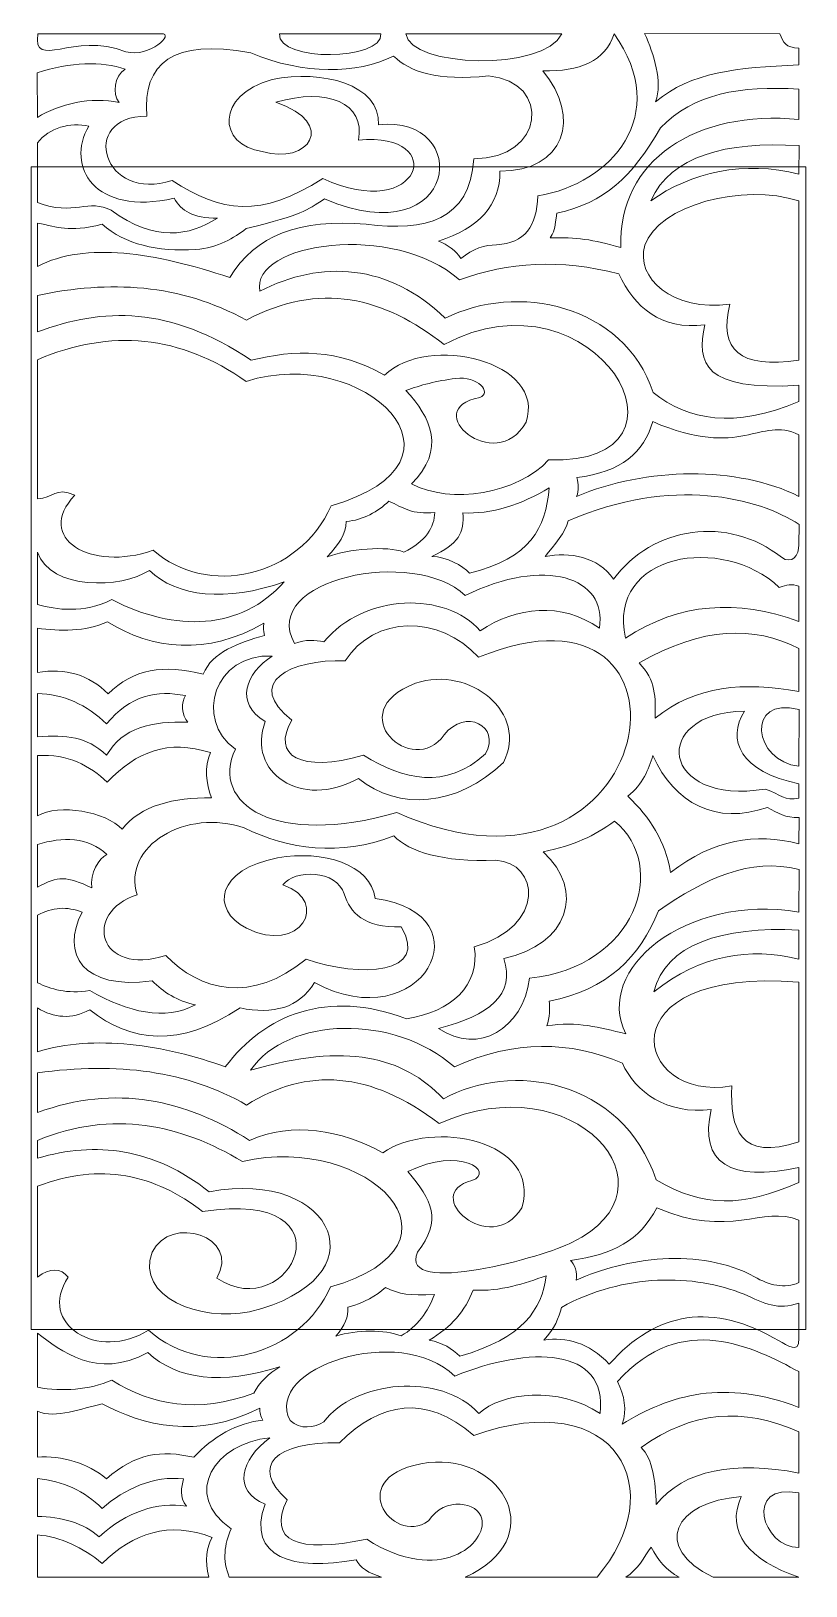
# Model space of a CAD drawing. Header units: centimetres. Extents: x -46 to 46, y -54 to 54.
# Drawn here: x -45.3 to -15.3, y -6.1 to 54.1 of the extents above; entities that cross this region are included whole.
import ezdxf

# ---------------------------------------------------------------- set-up
doc = ezdxf.new("R2010")
doc.units = ezdxf.units.CM
doc.header["$MEASUREMENT"] = 0
doc.layers.add('layer 1', color=7, linetype='Continuous')

msp = doc.modelspace()

# ---------------------------------------------------------------- linework, layer by layer
at = {"layer": 'layer 1', "color": 250, "lineweight": 9}
msp.add_lwpolyline([(-45.34235, 3.82287), (-15.34235, 3.82287), (-15.34235, 48.82287), (-45.34235, 48.82287), (-45.34235, 3.82287)], close=True, dxfattribs=at)
at = {"layer": 'layer 1', "color": 30, "lineweight": 9}
for points, knots in [([(-45.08611, 53.97441), (-45.26819, 52.52719), (-43.70705, 54.07533), (-41.67321, 53.27293), (-41.67321, 53.27293), (-40.72692, 53.03179), (-39.77402, 53.99937), (-40.28945, 53.97468), (-40.28945, 53.97468), (-40.28945, 53.97468), (-45.08611, 53.97441), (-45.08611, 53.97441)], [0, 0, 0, 0, 0.25, 0.25, 0.25, 0.25, 0.5, 0.5, 0.5, 0.5, 1, 1, 1, 1]), ([(-40.86354, 50.78703), (-43.54901, 50.76507), (-42.54389, 47.40164), (-39.87377, 48.29735), (-39.87377, 48.29735), (-38.00931, 47.05251), (-36.44419, 46.83272), (-34.05023, 48.36917), (-34.05023, 48.36917), (-30.24349, 46.60696), (-29.12178, 50.19716), (-32.66915, 49.8534), (-32.66915, 49.8534), (-32.38909, 51.29774), (-33.86902, 51.89945), (-35.86008, 51.32489), (-35.86008, 51.32489), (-33.45812, 50.49482), (-34.60913, 48.88296), (-36.38949, 49.40975), (-36.38949, 49.40975), (-38.12065, 49.68132), (-38.21941, 51.57674), (-36.00675, 52.19944), (-36.00675, 52.19944), (-34.07743, 52.59251), (-31.80793, 52.01788), (-31.8923, 50.44589), (-31.8923, 50.44589), (-28.23664, 50.88245), (-28.71848, 45.36167), (-33.98117, 47.57917), (-33.98117, 47.57917), (-34.7331, 47.10837), (-34.77146, 46.98469), (-37.01954, 46.43009), (-37.01954, 46.43009), (-37.48059, 46.06602), (-38.08883, 45.6968), (-38.97607, 45.61615), (-38.97607, 45.61615), (-40.45403, 45.53936), (-41.69505, 45.81266), (-42.58988, 46.59766), (-42.58988, 46.59766), (-43.97096, 46.26651), (-44.25666, 46.50473), (-45.09642, 46.63767), (-45.09642, 46.63767), (-45.09642, 46.63767), (-45.09564, 44.9655), (-45.09564, 44.9655), (-45.09564, 44.9655), (-43.21298, 45.94311), (-40.55955, 45.49254), (-37.64103, 44.53889), (-37.64103, 44.53889), (-36.69444, 46.16529), (-34.91246, 46.82262), (-32.36992, 46.59766), (-32.36992, 46.59766), (-30.07432, 46.31171), (-28.34968, 46.7384), (-28.20367, 49.13522), (-28.20367, 49.13522), (-25.45689, 49.11131), (-25.17299, 52.11963), (-27.62822, 52.34308), (-27.62822, 52.34308), (-29.61564, 52.13148), (-30.67443, 52.49059), (-31.31109, 53.10913), (-31.31109, 53.10913), (-32.74396, 52.40691), (-34.76571, 52.37496), (-36.8354, 53.22883), (-36.8354, 53.22883), (-39.87694, 53.80794), (-41.01391, 52.8253), (-40.86354, 50.78703)], [0, 0, 0, 0, 0.04761905, 0.04761905, 0.04761905, 0.04761905, 0.0952381, 0.0952381, 0.0952381, 0.0952381, 0.14285714, 0.14285714, 0.14285714, 0.14285714, 0.19047619, 0.19047619, 0.19047619, 0.19047619, 0.23809524, 0.23809524, 0.23809524, 0.23809524, 0.28571429, 0.28571429, 0.28571429, 0.28571429, 0.33333333, 0.33333333, 0.33333333, 0.33333333, 0.38095238, 0.38095238, 0.38095238, 0.38095238, 0.42857143, 0.42857143, 0.42857143, 0.42857143, 0.47619048, 0.47619048, 0.47619048, 0.47619048, 0.52380952, 0.52380952, 0.52380952, 0.52380952, 0.57142857, 0.57142857, 0.57142857, 0.57142857, 0.61904762, 0.61904762, 0.61904762, 0.61904762, 0.66666667, 0.66666667, 0.66666667, 0.66666667, 0.71428571, 0.71428571, 0.71428571, 0.71428571, 0.76190476, 0.76190476, 0.76190476, 0.76190476, 0.80952381, 0.80952381, 0.80952381, 0.80952381, 0.85714286, 0.85714286, 0.85714286, 0.85714286, 0.9047619, 0.9047619, 0.9047619, 0.9047619, 1, 1, 1, 1]), ([(-35.73054, 53.9704), (-35.77421, 52.86568), (-31.72807, 52.9299), (-31.79447, 53.9704), (-31.79447, 53.9704), (-31.79447, 53.9704), (-35.73054, 53.9704), (-35.73054, 53.9704)], [0, 0, 0, 0, 0.33333333, 0.33333333, 0.33333333, 0.33333333, 1, 1, 1, 1]), ([(-30.82772, 53.9704), (-30.6781, 52.66345), (-25.4713, 52.50202), (-24.79702, 53.9704), (-24.79702, 53.9704), (-24.79702, 53.9704), (-30.82772, 53.9704), (-30.82772, 53.9704)], [0, 0, 0, 0, 0.33333333, 0.33333333, 0.33333333, 0.33333333, 1, 1, 1, 1]), ([(-25.53359, 52.53459), (-24.09496, 52.50449), (-23.1052, 52.91524), (-22.77144, 53.9704), (-22.77144, 53.9704), (-20.53179, 50.82652), (-22.87773, 48.16147), (-25.71773, 47.69887), (-25.71773, 47.69887), (-25.76376, 46.52983), (-26.22879, 45.85948), (-27.31834, 45.8076), (-27.31834, 45.8076), (-27.76917, 45.79216), (-28.23585, 45.66553), (-28.70168, 45.27351), (-28.70168, 45.27351), (-28.89408, 45.57908), (-29.20876, 45.8061), (-29.57324, 45.9513), (-29.57324, 45.9513), (-28.01185, 46.43809), (-27.1717, 47.33981), (-27.19088, 48.65644), (-27.19088, 48.65644), (-24.70207, 48.63251), (-24.00962, 50.73118), (-25.53359, 52.53459)], [0, 0, 0, 0, 0.125, 0.125, 0.125, 0.125, 0.25, 0.25, 0.25, 0.25, 0.375, 0.375, 0.375, 0.375, 0.5, 0.5, 0.5, 0.5, 0.625, 0.625, 0.625, 0.625, 0.75, 0.75, 0.75, 0.75, 1, 1, 1, 1]), ([(-21.58573, 53.98487), (-21.2328, 53.15498), (-20.87981, 52.13561), (-21.16018, 51.33763), (-21.16018, 51.33763), (-19.79446, 52.48671), (-18.0306, 52.67118), (-15.61341, 52.76468), (-15.61341, 52.76468), (-15.61341, 52.76468), (-15.61178, 53.41503), (-15.61178, 53.41503), (-15.61178, 53.41503), (-16.12299, 53.43481), (-16.22295, 53.63118), (-16.34943, 53.9704), (-16.34943, 53.9704), (-16.34943, 53.9704), (-21.58573, 53.98487), (-21.58573, 53.98487)], [0, 0, 0, 0, 0.16666667, 0.16666667, 0.16666667, 0.16666667, 0.33333333, 0.33333333, 0.33333333, 0.33333333, 0.5, 0.5, 0.5, 0.5, 0.66666667, 0.66666667, 0.66666667, 0.66666667, 1, 1, 1, 1]), ([(-45.10746, 52.46033), (-45.10746, 52.46033), (-45.09564, 50.73701), (-45.09564, 50.73701), (-45.09564, 50.73701), (-44.25453, 51.2532), (-43.0075, 51.55396), (-41.93619, 51.30807), (-41.93619, 51.30807), (-42.20693, 51.65168), (-42.12474, 52.32996), (-41.69949, 52.60459), (-41.69949, 52.60459), (-42.60492, 52.90905), (-43.82216, 52.88611), (-45.10746, 52.46033)], [0, 0, 0, 0, 0.2, 0.2, 0.2, 0.2, 0.4, 0.4, 0.4, 0.4, 0.6, 0.6, 0.6, 0.6, 1, 1, 1, 1]), ([(-15.61248, 51.82749), (-17.89134, 51.97526), (-19.67948, 51.65306), (-20.97604, 50.33218), (-20.97604, 50.33218), (-22.07509, 48.41699), (-23.14543, 47.43549), (-24.98116, 47.02857), (-24.98116, 47.02857), (-25.10215, 46.4532), (-25.0045, 46.46272), (-25.2508, 46.07171), (-25.2508, 46.07171), (-24.21971, 46.10675), (-23.62059, 46.00989), (-22.50539, 45.70242), (-22.50539, 45.70242), (-22.62146, 49.10341), (-19.57348, 51.03232), (-15.61131, 50.65505), (-15.61131, 50.65505), (-15.61131, 50.65505), (-15.61248, 51.82749), (-15.61248, 51.82749)], [0, 0, 0, 0, 0.14285714, 0.14285714, 0.14285714, 0.14285714, 0.28571429, 0.28571429, 0.28571429, 0.28571429, 0.42857143, 0.42857143, 0.42857143, 0.42857143, 0.57142857, 0.57142857, 0.57142857, 0.57142857, 0.71428571, 0.71428571, 0.71428571, 0.71428571, 1, 1, 1, 1]), ([(-43.11095, 50.40081), (-44.00814, 48.83693), (-42.90318, 46.91138), (-39.80471, 47.60311), (-39.80471, 47.60311), (-39.52083, 47.12034), (-39.08733, 46.82908), (-38.1244, 46.83705), (-38.1244, 46.83705), (-39.2216, 46.14282), (-40.54447, 45.90555), (-42.24012, 47.13842), (-42.24012, 47.13842), (-43.09663, 47.60094), (-43.6936, 46.91008), (-45.09482, 47.43719), (-45.09482, 47.43719), (-45.09482, 47.43719), (-45.09677, 49.74808), (-45.09677, 49.74808), (-45.09677, 49.74808), (-44.65174, 50.33462), (-43.82448, 50.55245), (-43.11095, 50.40081)], [0, 0, 0, 0, 0.14285714, 0.14285714, 0.14285714, 0.14285714, 0.28571429, 0.28571429, 0.28571429, 0.28571429, 0.42857143, 0.42857143, 0.42857143, 0.42857143, 0.57142857, 0.57142857, 0.57142857, 0.57142857, 0.71428571, 0.71428571, 0.71428571, 0.71428571, 1, 1, 1, 1]), ([(-21.3459, 47.50752), (-20.57192, 49.2609), (-18.43585, 49.80275), (-15.60893, 49.64267), (-15.60893, 49.64267), (-15.60893, 49.64267), (-15.61106, 48.53394), (-15.61106, 48.53394), (-15.61106, 48.53394), (-17.70558, 49.08709), (-19.81961, 48.60401), (-21.3459, 47.50752)], [0, 0, 0, 0, 0.25, 0.25, 0.25, 0.25, 0.5, 0.5, 0.5, 0.5, 1, 1, 1, 1]), ([(-15.61438, 47.50127), (-17.7768, 48.20668), (-21.06338, 47.33528), (-21.5745, 45.78373), (-21.5745, 45.78373), (-21.96206, 44.52089), (-20.50426, 43.20821), (-18.28294, 43.5095), (-18.28294, 43.5095), (-18.73307, 41.73278), (-17.90965, 40.99496), (-15.61748, 41.34443), (-15.61748, 41.34443), (-15.61748, 41.34443), (-15.61438, 47.50127), (-15.61438, 47.50127)], [0, 0, 0, 0, 0.2, 0.2, 0.2, 0.2, 0.4, 0.4, 0.4, 0.4, 0.6, 0.6, 0.6, 0.6, 1, 1, 1, 1]), ([(-36.48787, 44.00455), (-34.11778, 45.23601), (-31.47148, 45.07896), (-29.30853, 42.9589), (-29.30853, 42.9589), (-26.56557, 44.35937), (-22.39165, 43.50556), (-21.25225, 40.08619), (-21.25225, 40.08619), (-19.91659, 39.0078), (-18.10762, 38.68299), (-15.61329, 39.7353), (-15.61329, 39.7353), (-15.61329, 39.7353), (-15.61248, 40.36672), (-15.61248, 40.36672), (-15.61248, 40.36672), (-19.30452, 40.13811), (-19.58653, 41.21943), (-19.25175, 42.70627), (-19.25175, 42.70627), (-20.97765, 42.49176), (-21.97018, 43.38477), (-22.58729, 44.68252), (-22.58729, 44.68252), (-24.83348, 45.26108), (-26.87824, 45.14135), (-28.7561, 44.44313), (-28.7561, 44.44313), (-31.28809, 46.70142), (-36.84851, 45.89576), (-36.48787, 44.00455)], [0, 0, 0, 0, 0.11111111, 0.11111111, 0.11111111, 0.11111111, 0.22222222, 0.22222222, 0.22222222, 0.22222222, 0.33333333, 0.33333333, 0.33333333, 0.33333333, 0.44444444, 0.44444444, 0.44444444, 0.44444444, 0.55555556, 0.55555556, 0.55555556, 0.55555556, 0.66666667, 0.66666667, 0.66666667, 0.66666667, 0.77777778, 0.77777778, 0.77777778, 0.77777778, 1, 1, 1, 1]), ([(-45.09884, 43.84465), (-45.09884, 43.84465), (-45.09884, 42.43224), (-45.09884, 42.43224), (-45.09884, 42.43224), (-42.55926, 43.37417), (-39.97802, 43.45807), (-36.82447, 41.335), (-36.82447, 41.335), (-35.15953, 41.75271), (-33.43262, 41.78315), (-31.65636, 40.75649), (-31.65636, 40.75649), (-29.96343, 42.39362), (-25.38229, 41.2845), (-26.17809, 38.93711), (-26.17809, 38.93711), (-27.36568, 36.8435), (-30.36885, 39.44351), (-27.97349, 39.89468), (-27.97349, 39.89468), (-27.48245, 40.07822), (-28.03584, 40.73711), (-28.90285, 40.6307), (-28.90285, 40.6307), (-29.65285, 40.53953), (-30.26406, 40.36973), (-30.82772, 40.16998), (-30.82772, 40.16998), (-29.84835, 39.11274), (-29.28534, 37.87026), (-30.61048, 36.55349), (-30.61048, 36.55349), (-29.08594, 35.74395), (-26.51989, 36.16135), (-25.30341, 37.47682), (-25.30341, 37.47682), (-18.97723, 37.27136), (-23.49642, 45.06757), (-29.35457, 41.94148), (-29.35457, 41.94148), (-31.66118, 43.77588), (-34.17973, 44.40426), (-37.00803, 42.88708), (-37.00803, 42.88708), (-39.56711, 44.31056), (-42.34029, 44.43242), (-45.09884, 43.84465)], [0, 0, 0, 0, 0.07692308, 0.07692308, 0.07692308, 0.07692308, 0.15384615, 0.15384615, 0.15384615, 0.15384615, 0.23076923, 0.23076923, 0.23076923, 0.23076923, 0.30769231, 0.30769231, 0.30769231, 0.30769231, 0.38461538, 0.38461538, 0.38461538, 0.38461538, 0.46153846, 0.46153846, 0.46153846, 0.46153846, 0.53846154, 0.53846154, 0.53846154, 0.53846154, 0.61538462, 0.61538462, 0.61538462, 0.61538462, 0.69230769, 0.69230769, 0.69230769, 0.69230769, 0.76923077, 0.76923077, 0.76923077, 0.76923077, 0.84615385, 0.84615385, 0.84615385, 0.84615385, 1, 1, 1, 1]), ([(-45.0951, 41.35788), (-42.26391, 42.5708), (-39.54387, 42.30456), (-37.01954, 40.5171), (-37.01954, 40.5171), (-32.4616, 41.97543), (-27.72751, 37.41503), (-33.72798, 35.70531), (-33.72798, 35.70531), (-34.96617, 32.89844), (-38.53588, 32.15234), (-40.61034, 33.98169), (-40.61034, 33.98169), (-43.0379, 33.12778), (-45.21884, 34.4604), (-43.64871, 36.11228), (-43.64871, 36.11228), (-44.40255, 36.45342), (-44.48487, 35.99275), (-45.09485, 35.96881), (-45.09485, 35.96881), (-45.09485, 35.96881), (-45.0951, 41.35788), (-45.0951, 41.35788)], [0, 0, 0, 0, 0.14285714, 0.14285714, 0.14285714, 0.14285714, 0.28571429, 0.28571429, 0.28571429, 0.28571429, 0.42857143, 0.42857143, 0.42857143, 0.42857143, 0.57142857, 0.57142857, 0.57142857, 0.57142857, 0.71428571, 0.71428571, 0.71428571, 0.71428571, 1, 1, 1, 1]), ([(-24.21006, 36.79455), (-22.48561, 37.01494), (-21.61094, 37.75904), (-21.27527, 38.96105), (-21.27527, 38.96105), (-17.77946, 37.46079), (-17.15214, 39.19486), (-15.61278, 38.45282), (-15.61278, 38.45282), (-15.61278, 38.45282), (-15.61181, 36.06548), (-15.61181, 36.06548), (-15.61181, 36.06548), (-17.97243, 37.25327), (-21.5416, 37.20689), (-24.22157, 36.0644), (-24.22157, 36.0644), (-24.1295, 36.30779), (-24.14086, 36.54278), (-24.21006, 36.79455)], [0, 0, 0, 0, 0.16666667, 0.16666667, 0.16666667, 0.16666667, 0.33333333, 0.33333333, 0.33333333, 0.33333333, 0.5, 0.5, 0.5, 0.5, 0.66666667, 0.66666667, 0.66666667, 0.66666667, 1, 1, 1, 1]), ([(-24.54948, 35.12387), (-24.62878, 34.69479), (-25.08598, 34.17141), (-25.44152, 33.7423), (-25.44152, 33.7423), (-24.50355, 33.92386), (-23.38596, 33.73434), (-22.78619, 32.86484), (-22.78619, 32.86484), (-21.29778, 34.90852), (-18.34083, 35.35104), (-16.28742, 33.70821), (-16.28742, 33.70821), (-15.87498, 33.42438), (-15.60534, 33.77614), (-15.61491, 34.19714), (-15.61491, 34.19714), (-15.61491, 34.19714), (-15.60822, 34.98149), (-15.60822, 34.98149), (-15.60822, 34.98149), (-17.19462, 36.01401), (-20.49936, 36.86461), (-24.54948, 35.12387)], [0, 0, 0, 0, 0.14285714, 0.14285714, 0.14285714, 0.14285714, 0.28571429, 0.28571429, 0.28571429, 0.28571429, 0.42857143, 0.42857143, 0.42857143, 0.42857143, 0.57142857, 0.57142857, 0.57142857, 0.57142857, 0.71428571, 0.71428571, 0.71428571, 0.71428571, 1, 1, 1, 1]), ([(-28.62313, 35.43098), (-28.56643, 34.66494), (-28.77845, 34.22472), (-29.82672, 33.74593), (-29.82672, 33.74593), (-29.25899, 33.72602), (-28.63783, 33.39893), (-28.37315, 33.09166), (-28.37315, 33.09166), (-25.98766, 33.67238), (-25.43193, 34.83952), (-25.28039, 36.39955), (-25.28039, 36.39955), (-26.32212, 35.75719), (-27.5472, 35.35483), (-28.62313, 35.43098)], [0, 0, 0, 0, 0.2, 0.2, 0.2, 0.2, 0.4, 0.4, 0.4, 0.4, 0.6, 0.6, 0.6, 0.6, 1, 1, 1, 1]), ([(-31.49106, 35.88319), (-31.9025, 35.4882), (-32.50332, 35.13663), (-33.1373, 35.10071), (-33.1373, 35.10071), (-33.16011, 34.59099), (-33.41199, 34.24297), (-33.87271, 33.72184), (-33.87271, 33.72184), (-33.06132, 34.03113), (-31.55673, 34.16455), (-30.91448, 33.91207), (-30.91448, 33.91207), (-30.0685, 34.30505), (-29.72112, 34.88183), (-29.71163, 35.44794), (-29.71163, 35.44794), (-30.58249, 35.35218), (-30.93272, 35.62095), (-31.49106, 35.88319)], [0, 0, 0, 0, 0.16666667, 0.16666667, 0.16666667, 0.16666667, 0.33333333, 0.33333333, 0.33333333, 0.33333333, 0.5, 0.5, 0.5, 0.5, 0.66666667, 0.66666667, 0.66666667, 0.66666667, 1, 1, 1, 1]), ([(-22.3341, 30.58232), (-23.03617, 33.88396), (-18.57203, 34.61061), (-16.37245, 32.54534), (-16.37245, 32.54534), (-16.07323, 32.64259), (-15.91221, 32.69785), (-15.61297, 32.58764), (-15.61297, 32.58764), (-15.61297, 32.58764), (-15.61134, 31.22899), (-15.61134, 31.22899), (-15.61134, 31.22899), (-18.02052, 32.09425), (-20.20881, 31.96081), (-22.3341, 30.58232)], [0, 0, 0, 0, 0.2, 0.2, 0.2, 0.2, 0.4, 0.4, 0.4, 0.4, 0.6, 0.6, 0.6, 0.6, 1, 1, 1, 1]), ([(-45.09483, 33.91203), (-45.09483, 33.91203), (-45.09502, 31.87926), (-45.09502, 31.87926), (-45.09502, 31.87926), (-44.34311, 31.67578), (-43.33518, 31.53213), (-42.21497, 32.07076), (-42.21497, 32.07076), (-39.77917, 30.81204), (-37.2037, 30.86948), (-35.54639, 32.76079), (-35.54639, 32.76079), (-37.78492, 31.96481), (-39.70808, 32.17449), (-40.7632, 33.20485), (-40.7632, 33.20485), (-41.83961, 32.49112), (-44.59936, 32.42174), (-45.09483, 33.91203)], [0, 0, 0, 0, 0.16666667, 0.16666667, 0.16666667, 0.16666667, 0.33333333, 0.33333333, 0.33333333, 0.33333333, 0.5, 0.5, 0.5, 0.5, 0.66666667, 0.66666667, 0.66666667, 0.66666667, 1, 1, 1, 1]), ([(-34.00419, 30.43868), (-34.34347, 30.51526), (-34.69669, 30.52704), (-35.14339, 30.37818), (-35.14339, 30.37818), (-36.52419, 32.86743), (-30.49021, 34.11916), (-28.53943, 32.2305), (-28.53943, 32.2305), (-25.44152, 33.7423), (-23.03223, 32.95074), (-23.3362, 30.96402), (-23.3362, 30.96402), (-24.80139, 31.99794), (-26.55355, 31.79347), (-27.95047, 30.86959), (-27.95047, 30.86959), (-29.29321, 32.38575), (-32.41598, 32.33785), (-34.00419, 30.43868)], [0, 0, 0, 0, 0.16666667, 0.16666667, 0.16666667, 0.16666667, 0.33333333, 0.33333333, 0.33333333, 0.33333333, 0.5, 0.5, 0.5, 0.5, 0.66666667, 0.66666667, 0.66666667, 0.66666667, 1, 1, 1, 1]), ([(-36.00675, 29.88808), (-38.24331, 29.99333), (-39.04893, 27.4488), (-37.43387, 26.28523), (-37.43387, 26.28523), (-38.42802, 24.15317), (-35.87413, 22.47278), (-31.18449, 23.83146), (-31.18449, 23.83146), (-20.88977, 19.22675), (-18.7601, 33.63008), (-28.01953, 29.8402), (-28.01953, 29.8402), (-29.52531, 31.50998), (-32.07647, 31.45812), (-33.17555, 29.69657), (-33.17555, 29.69657), (-35.30861, 29.78835), (-37.09824, 28.8368), (-35.24141, 27.40439), (-35.24141, 27.40439), (-36.0624, 26.0319), (-34.90958, 25.34763), (-32.4735, 26.04584), (-32.4735, 26.04584), (-30.89677, 25.10505), (-29.32007, 24.68158), (-27.74331, 26.10568), (-27.74331, 26.10568), (-27.1583, 27.17948), (-28.5221, 27.89267), (-29.34881, 26.83583), (-29.34881, 26.83583), (-30.55602, 25.11744), (-33.39263, 27.70933), (-30.45943, 28.83476), (-30.45943, 28.83476), (-28.33385, 29.54127), (-26.07034, 27.66612), (-27.05277, 25.77054), (-27.05277, 25.77054), (-28.83572, 24.03993), (-31.1241, 23.9023), (-32.66915, 25.14812), (-32.66915, 25.14812), (-34.88716, 23.91806), (-37.01511, 25.39071), (-36.27549, 27.35331), (-36.27549, 27.35331), (-37.48036, 28.0715), (-37.02742, 29.22578), (-36.00675, 29.88808)], [0, 0, 0, 0, 0.07142857, 0.07142857, 0.07142857, 0.07142857, 0.14285714, 0.14285714, 0.14285714, 0.14285714, 0.21428571, 0.21428571, 0.21428571, 0.21428571, 0.28571429, 0.28571429, 0.28571429, 0.28571429, 0.35714286, 0.35714286, 0.35714286, 0.35714286, 0.42857143, 0.42857143, 0.42857143, 0.42857143, 0.5, 0.5, 0.5, 0.5, 0.57142857, 0.57142857, 0.57142857, 0.57142857, 0.64285714, 0.64285714, 0.64285714, 0.64285714, 0.71428571, 0.71428571, 0.71428571, 0.71428571, 0.78571429, 0.78571429, 0.78571429, 0.78571429, 0.85714286, 0.85714286, 0.85714286, 0.85714286, 1, 1, 1, 1]), ([(-45.09884, 30.96535), (-44.22417, 30.84564), (-43.25753, 30.81845), (-42.38284, 31.20947), (-42.38284, 31.20947), (-40.65654, 30.13991), (-38.52729, 29.88489), (-36.32517, 31.16198), (-36.32517, 31.16198), (-36.35237, 30.92155), (-36.34576, 30.92284), (-36.301, 30.68766), (-36.301, 30.68766), (-37.30672, 30.3924), (-38.32682, 30.05857), (-38.67963, 29.18067), (-38.67963, 29.18067), (-40.20651, 29.5717), (-41.38704, 29.39459), (-42.36144, 28.42502), (-42.36144, 28.42502), (-43.09307, 29.17356), (-44.01339, 29.42869), (-45.09884, 29.25294), (-45.09884, 29.25294), (-45.09884, 29.25294), (-45.09884, 30.96535), (-45.09884, 30.96535)], [0, 0, 0, 0, 0.125, 0.125, 0.125, 0.125, 0.25, 0.25, 0.25, 0.25, 0.375, 0.375, 0.375, 0.375, 0.5, 0.5, 0.5, 0.5, 0.625, 0.625, 0.625, 0.625, 0.75, 0.75, 0.75, 0.75, 1, 1, 1, 1]), ([(-21.1784, 27.4823), (-21.15916, 28.2723), (-21.14858, 28.96242), (-21.80468, 29.62475), (-21.80468, 29.62475), (-19.31875, 31.02919), (-17.36112, 31.06909), (-15.61174, 30.17535), (-15.61174, 30.17535), (-15.61174, 30.17535), (-15.61846, 28.51305), (-15.61846, 28.51305), (-15.61846, 28.51305), (-17.73843, 28.90027), (-19.61104, 28.75523), (-21.1784, 27.4823)], [0, 0, 0, 0, 0.2, 0.2, 0.2, 0.2, 0.4, 0.4, 0.4, 0.4, 0.6, 0.6, 0.6, 0.6, 1, 1, 1, 1]), ([(-45.09455, 28.43263), (-44.117, 28.43514), (-43.16533, 27.99325), (-42.41796, 27.26156), (-42.41796, 27.26156), (-41.50939, 28.37049), (-40.4668, 28.5758), (-39.35866, 28.35587), (-39.35866, 28.35587), (-39.54189, 28.11652), (-39.51794, 27.5899), (-39.2753, 27.32659), (-39.2753, 27.32659), (-40.62969, 27.37407), (-41.81428, 27.12137), (-42.41725, 26.04584), (-42.41725, 26.04584), (-43.2325, 26.806), (-43.93941, 26.82072), (-45.09495, 26.76428), (-45.09495, 26.76428), (-45.09495, 26.76428), (-45.09455, 28.43263), (-45.09455, 28.43263)], [0, 0, 0, 0, 0.14285714, 0.14285714, 0.14285714, 0.14285714, 0.28571429, 0.28571429, 0.28571429, 0.28571429, 0.42857143, 0.42857143, 0.42857143, 0.42857143, 0.57142857, 0.57142857, 0.57142857, 0.57142857, 0.71428571, 0.71428571, 0.71428571, 0.71428571, 1, 1, 1, 1]), ([(-15.60872, 27.81804), (-17.7171, 28.3727), (-17.35702, 25.78112), (-15.61684, 25.62542), (-15.61684, 25.62542), (-15.61684, 25.62542), (-15.60872, 27.81804), (-15.60872, 27.81804)], [0, 0, 0, 0, 0.33333333, 0.33333333, 0.33333333, 0.33333333, 1, 1, 1, 1]), ([(-17.719, 27.75749), (-21.41631, 27.6991), (-20.99373, 24.06874), (-16.90186, 24.74115), (-16.90186, 24.74115), (-16.32727, 24.53062), (-16.1567, 24.27375), (-15.61309, 24.38544), (-15.61309, 24.38544), (-15.61309, 24.38544), (-15.61095, 24.94358), (-15.61095, 24.94358), (-15.61095, 24.94358), (-17.88413, 25.40704), (-18.42107, 26.6503), (-17.719, 27.75749)], [0, 0, 0, 0, 0.2, 0.2, 0.2, 0.2, 0.4, 0.4, 0.4, 0.4, 0.6, 0.6, 0.6, 0.6, 1, 1, 1, 1]), ([(-45.09483, 26.03417), (-43.92585, 26.12491), (-43.05242, 25.63272), (-42.39423, 25.00448), (-42.39423, 25.00448), (-41.2599, 26.20048), (-40.02988, 26.66529), (-38.40062, 26.15356), (-38.40062, 26.15356), (-38.62986, 25.57105), (-38.58576, 24.98854), (-38.35458, 24.406), (-38.35458, 24.406), (-39.82632, 24.39904), (-41.0837, 24.12975), (-41.81878, 23.1851), (-41.81878, 23.1851), (-42.44189, 23.86049), (-44.26574, 24.1966), (-45.0951, 23.69893), (-45.0951, 23.69893), (-45.0951, 23.69893), (-45.09483, 26.03417), (-45.09483, 26.03417)], [0, 0, 0, 0, 0.14285714, 0.14285714, 0.14285714, 0.14285714, 0.28571429, 0.28571429, 0.28571429, 0.28571429, 0.42857143, 0.42857143, 0.42857143, 0.42857143, 0.57142857, 0.57142857, 0.57142857, 0.57142857, 0.71428571, 0.71428571, 0.71428571, 0.71428571, 1, 1, 1, 1]), ([(-21.26376, 26.03387), (-21.45626, 25.49395), (-21.63458, 24.92666), (-22.24202, 24.46585), (-22.24202, 24.46585), (-21.3577, 23.61602), (-20.7938, 22.74224), (-20.58473, 21.50935), (-20.58473, 21.50935), (-18.88142, 22.81113), (-17.31575, 23.04153), (-15.61241, 22.61953), (-15.61241, 22.61953), (-15.61241, 22.61953), (-15.60798, 23.63828), (-15.60798, 23.63828), (-15.60798, 23.63828), (-16.11822, 23.61634), (-16.44343, 23.80553), (-16.83281, 24.02896), (-16.83281, 24.02896), (-18.80566, 23.33773), (-20.43802, 24.17161), (-21.26376, 26.03387)], [0, 0, 0, 0, 0.14285714, 0.14285714, 0.14285714, 0.14285714, 0.28571429, 0.28571429, 0.28571429, 0.28571429, 0.42857143, 0.42857143, 0.42857143, 0.42857143, 0.57142857, 0.57142857, 0.57142857, 0.57142857, 0.71428571, 0.71428571, 0.71428571, 0.71428571, 1, 1, 1, 1]), ([(-41.23472, 20.64519), (-43.36471, 19.97043), (-42.74263, 17.45662), (-40.12696, 18.3015), (-40.12696, 18.3015), (-38.81887, 16.92068), (-36.78356, 16.42569), (-34.69473, 18.15786), (-34.69473, 18.15786), (-32.58901, 17.41924), (-29.90131, 17.56785), (-31.01186, 19.4027), (-31.01186, 19.4027), (-32.46687, 19.38704), (-32.9836, 19.93206), (-33.22044, 20.6799), (-33.22044, 20.6799), (-33.49702, 21.60743), (-35.15512, 21.65296), (-35.59243, 21.03057), (-35.59243, 21.03057), (-33.72604, 20.38422), (-34.9345, 18.30948), (-36.99652, 19.35482), (-36.99652, 19.35482), (-38.41923, 20.07336), (-38.14097, 21.64408), (-35.79845, 22.07345), (-35.79845, 22.07345), (-34.06176, 22.3931), (-32.18132, 21.82666), (-32.02465, 20.50391), (-32.02465, 20.50391), (-27.61571, 19.90892), (-30.18628, 15.00948), (-34.37248, 17.24817), (-34.37248, 17.24817), (-34.97287, 16.25968), (-35.97415, 16.01032), (-37.24972, 16.26666), (-37.24972, 16.26666), (-39.59376, 14.70652), (-41.46586, 14.94592), (-43.07326, 16.19484), (-43.07326, 16.19484), (-43.78104, 15.81182), (-44.4524, 15.88365), (-45.09884, 16.26666), (-45.09884, 16.26666), (-45.09884, 16.26666), (-45.09884, 14.56698), (-45.09884, 14.56698), (-45.09884, 14.56698), (-42.91977, 15.25982), (-40.13929, 14.82923), (-37.82215, 13.98895), (-37.82215, 13.98895), (-36.30725, 15.99957), (-33.88253, 17.01486), (-30.80822, 15.85198), (-30.80822, 15.85198), (-29.06703, 16.1183), (-27.95385, 17.1295), (-28.18065, 18.63665), (-28.18065, 18.63665), (-25.35269, 19.4386), (-25.68829, 21.90078), (-27.34299, 21.98358), (-27.34299, 21.98358), (-29.43674, 21.91017), (-30.689, 22.30619), (-31.29664, 22.93193), (-31.29664, 22.93193), (-33.37917, 22.11622), (-35.39075, 22.40865), (-37.0886, 23.23298), (-37.0886, 23.23298), (-39.31303, 24.01398), (-41.8332, 22.55149), (-41.23472, 20.64519)], [0, 0, 0, 0, 0.04761905, 0.04761905, 0.04761905, 0.04761905, 0.0952381, 0.0952381, 0.0952381, 0.0952381, 0.14285714, 0.14285714, 0.14285714, 0.14285714, 0.19047619, 0.19047619, 0.19047619, 0.19047619, 0.23809524, 0.23809524, 0.23809524, 0.23809524, 0.28571429, 0.28571429, 0.28571429, 0.28571429, 0.33333333, 0.33333333, 0.33333333, 0.33333333, 0.38095238, 0.38095238, 0.38095238, 0.38095238, 0.42857143, 0.42857143, 0.42857143, 0.42857143, 0.47619048, 0.47619048, 0.47619048, 0.47619048, 0.52380952, 0.52380952, 0.52380952, 0.52380952, 0.57142857, 0.57142857, 0.57142857, 0.57142857, 0.61904762, 0.61904762, 0.61904762, 0.61904762, 0.66666667, 0.66666667, 0.66666667, 0.66666667, 0.71428571, 0.71428571, 0.71428571, 0.71428571, 0.76190476, 0.76190476, 0.76190476, 0.76190476, 0.80952381, 0.80952381, 0.80952381, 0.80952381, 0.85714286, 0.85714286, 0.85714286, 0.85714286, 0.9047619, 0.9047619, 0.9047619, 0.9047619, 1, 1, 1, 1]), ([(-22.74842, 23.49631), (-23.53828, 22.92682), (-24.30711, 22.55249), (-25.51686, 22.31274), (-25.51686, 22.31274), (-23.86285, 20.77655), (-24.54988, 18.72341), (-27.0401, 18.18483), (-27.0401, 18.18483), (-26.57397, 16.7824), (-27.61093, 15.96944), (-29.56173, 15.47667), (-29.56173, 15.47667), (-28.01759, 14.42931), (-26.31042, 15.44674), (-26.03998, 17.41575), (-26.03998, 17.41575), (-21.91215, 17.86487), (-20.62952, 21.74314), (-22.74842, 23.49631)], [0, 0, 0, 0, 0.16666667, 0.16666667, 0.16666667, 0.16666667, 0.33333333, 0.33333333, 0.33333333, 0.33333333, 0.5, 0.5, 0.5, 0.5, 0.66666667, 0.66666667, 0.66666667, 0.66666667, 1, 1, 1, 1]), ([(-45.09495, 22.58736), (-44.15411, 22.90857), (-43.10492, 22.8759), (-42.40574, 22.20359), (-42.40574, 22.20359), (-42.70602, 22.07288), (-43.0932, 21.47944), (-42.98447, 20.91416), (-42.98447, 20.91416), (-43.99387, 21.37277), (-44.27697, 21.39075), (-45.09509, 20.93817), (-45.09509, 20.93817), (-45.09509, 20.93817), (-45.09495, 22.58736), (-45.09495, 22.58736)], [0, 0, 0, 0, 0.2, 0.2, 0.2, 0.2, 0.4, 0.4, 0.4, 0.4, 0.6, 0.6, 0.6, 0.6, 1, 1, 1, 1]), ([(-15.60493, 21.63007), (-15.60493, 21.63007), (-15.61188, 19.98085), (-15.61188, 19.98085), (-15.61188, 19.98085), (-20.0106, 20.70477), (-23.56646, 17.7554), (-22.31531, 15.26674), (-22.31531, 15.26674), (-23.36408, 15.52127), (-24.17819, 15.75239), (-25.37277, 15.57598), (-25.37277, 15.57598), (-25.25102, 15.86981), (-25.25102, 16.30042), (-25.28039, 16.52999), (-25.28039, 16.52999), (-23.02935, 16.96185), (-21.76144, 18.25258), (-21.04509, 20.02512), (-21.04509, 20.02512), (-19.24778, 21.27939), (-17.52501, 22.10048), (-15.60493, 21.63007)], [0, 0, 0, 0, 0.14285714, 0.14285714, 0.14285714, 0.14285714, 0.28571429, 0.28571429, 0.28571429, 0.28571429, 0.42857143, 0.42857143, 0.42857143, 0.42857143, 0.57142857, 0.57142857, 0.57142857, 0.57142857, 0.71428571, 0.71428571, 0.71428571, 0.71428571, 1, 1, 1, 1]), ([(-38.97607, 16.38636), (-39.6829, 16.54494), (-40.22573, 16.87411), (-40.65638, 17.31999), (-40.65638, 17.31999), (-43.34002, 16.93696), (-44.21645, 18.37271), (-43.36471, 19.97043), (-43.36471, 19.97043), (-43.94149, 20.20672), (-44.51827, 20.16908), (-45.09508, 19.85755), (-45.09508, 19.85755), (-45.09508, 19.85755), (-45.09455, 17.2448), (-45.09455, 17.2448), (-45.09455, 17.2448), (-44.57682, 16.98924), (-43.95971, 16.80899), (-43.07326, 16.93696), (-43.07326, 16.93696), (-41.57084, 16.09948), (-40.17151, 15.75534), (-38.97607, 16.38636)], [0, 0, 0, 0, 0.14285714, 0.14285714, 0.14285714, 0.14285714, 0.28571429, 0.28571429, 0.28571429, 0.28571429, 0.42857143, 0.42857143, 0.42857143, 0.42857143, 0.57142857, 0.57142857, 0.57142857, 0.57142857, 0.71428571, 0.71428571, 0.71428571, 0.71428571, 1, 1, 1, 1]), ([(-15.61286, 19.283), (-18.58026, 19.44459), (-20.80914, 18.70649), (-21.22924, 16.88908), (-21.22924, 16.88908), (-19.40314, 18.33942), (-17.53205, 18.61472), (-15.61391, 18.15786), (-15.61391, 18.15786), (-15.61391, 18.15786), (-15.61286, 19.283), (-15.61286, 19.283)], [0, 0, 0, 0, 0.25, 0.25, 0.25, 0.25, 0.5, 0.5, 0.5, 0.5, 1, 1, 1, 1]), ([(-15.61447, 17.26783), (-23.23094, 17.86921), (-22.02274, 12.57695), (-18.21388, 13.25032), (-18.21388, 13.25032), (-18.28602, 11.59474), (-17.88917, 10.32375), (-15.61297, 11.08807), (-15.61297, 11.08807), (-15.61297, 11.08807), (-15.61447, 17.26783), (-15.61447, 17.26783)], [0, 0, 0, 0, 0.25, 0.25, 0.25, 0.25, 0.5, 0.5, 0.5, 0.5, 1, 1, 1, 1]), ([(-36.84125, 13.8579), (-35.40073, 15.95959), (-31.27681, 16.03549), (-28.95194, 13.9867), (-28.95194, 13.9867), (-26.62134, 15.05394), (-24.47292, 14.98403), (-22.44919, 14.13607), (-22.44919, 14.13607), (-21.95431, 13.00794), (-20.73197, 12.12775), (-19.00944, 12.34021), (-19.00944, 12.34021), (-19.48274, 10.25748), (-18.27799, 9.52039), (-15.61033, 10.09536), (-15.61033, 10.09536), (-15.61033, 10.09536), (-15.61263, 9.51046), (-15.61263, 9.51046), (-15.61263, 9.51046), (-17.83004, 8.56089), (-19.26506, 8.52634), (-21.13716, 9.61156), (-21.13716, 9.61156), (-22.48754, 13.56953), (-26.78953, 14.19019), (-29.37693, 12.75483), (-29.37693, 12.75483), (-30.96733, 14.38875), (-33.09314, 14.94511), (-36.84125, 13.8579)], [0, 0, 0, 0, 0.11111111, 0.11111111, 0.11111111, 0.11111111, 0.22222222, 0.22222222, 0.22222222, 0.22222222, 0.33333333, 0.33333333, 0.33333333, 0.33333333, 0.44444444, 0.44444444, 0.44444444, 0.44444444, 0.55555556, 0.55555556, 0.55555556, 0.55555556, 0.66666667, 0.66666667, 0.66666667, 0.66666667, 0.77777778, 0.77777778, 0.77777778, 0.77777778, 1, 1, 1, 1]), ([(-45.09504, 13.75357), (-42.0112, 14.18143), (-39.28244, 13.83592), (-36.99652, 12.5082), (-36.99652, 12.5082), (-34.6752, 13.98084), (-32.19765, 13.8285), (-29.53871, 11.79003), (-29.53871, 11.79003), (-24.34829, 14.15495), (-20.04107, 9.29596), (-24.40571, 7.1937), (-24.40571, 7.1937), (-25.33733, 6.66988), (-31.12323, 5.05118), (-30.38145, 6.81415), (-30.38145, 6.81415), (-29.42678, 8.05688), (-29.796, 8.82758), (-30.75899, 9.93446), (-30.75899, 9.93446), (-28.73213, 10.92749), (-27.36163, 9.92858), (-28.27273, 9.58762), (-28.27273, 9.58762), (-30.29808, 9.09425), (-27.5683, 6.57237), (-26.33922, 8.53429), (-26.33922, 8.53429), (-25.57125, 11.14722), (-29.79207, 11.97897), (-31.72542, 10.66488), (-31.72542, 10.66488), (-33.32925, 11.54718), (-35.23338, 11.88116), (-36.88144, 11.14367), (-36.88144, 11.14367), (-39.37024, 12.71777), (-42.05371, 13.32766), (-45.09495, 12.22033), (-45.09495, 12.22033), (-45.09495, 12.22033), (-45.09504, 13.75357), (-45.09504, 13.75357)], [0, 0, 0, 0, 0.08333333, 0.08333333, 0.08333333, 0.08333333, 0.16666667, 0.16666667, 0.16666667, 0.16666667, 0.25, 0.25, 0.25, 0.25, 0.33333333, 0.33333333, 0.33333333, 0.33333333, 0.41666667, 0.41666667, 0.41666667, 0.41666667, 0.5, 0.5, 0.5, 0.5, 0.58333333, 0.58333333, 0.58333333, 0.58333333, 0.66666667, 0.66666667, 0.66666667, 0.66666667, 0.75, 0.75, 0.75, 0.75, 0.83333333, 0.83333333, 0.83333333, 0.83333333, 1, 1, 1, 1]), ([(-45.09884, 11.14367), (-42.14097, 12.34499), (-39.56297, 11.74643), (-37.15765, 10.32973), (-37.15765, 10.32973), (-32.30986, 11.42859), (-27.96315, 7.13256), (-33.751, 5.47007), (-33.751, 5.47007), (-34.89135, 2.87367), (-38.51094, 1.74653), (-40.79449, 3.79433), (-40.79449, 3.79433), (-42.74333, 2.57344), (-45.13721, 4.02576), (-43.90191, 5.8531), (-43.90191, 5.8531), (-44.20387, 6.20129), (-44.59327, 6.21286), (-45.09495, 5.85324), (-45.09495, 5.85324), (-45.09495, 5.85324), (-45.09462, 9.3673), (-45.09462, 9.3673), (-45.09462, 9.3673), (-42.65282, 10.30297), (-40.54322, 9.81707), (-38.69985, 8.39066), (-38.69985, 8.39066), (-32.71027, 9.31233), (-35.31701, 3.92746), (-38.14742, 5.80522), (-38.14742, 5.80522), (-37.22263, 7.43741), (-39.95402, 8.28336), (-40.65638, 6.81067), (-40.65638, 6.81067), (-41.28579, 5.07482), (-38.77679, 4.10934), (-36.88144, 4.5125), (-36.88144, 4.5125), (-31.67933, 5.76335), (-33.52844, 10.06843), (-38.44666, 9.15671), (-38.44666, 9.15671), (-40.59883, 10.84246), (-42.82392, 11.12574), (-45.09884, 10.44943), (-45.09884, 10.44943), (-45.09884, 10.44943), (-45.09884, 11.14367), (-45.09884, 11.14367)], [0, 0, 0, 0, 0.07142857, 0.07142857, 0.07142857, 0.07142857, 0.14285714, 0.14285714, 0.14285714, 0.14285714, 0.21428571, 0.21428571, 0.21428571, 0.21428571, 0.28571429, 0.28571429, 0.28571429, 0.28571429, 0.35714286, 0.35714286, 0.35714286, 0.35714286, 0.42857143, 0.42857143, 0.42857143, 0.42857143, 0.5, 0.5, 0.5, 0.5, 0.57142857, 0.57142857, 0.57142857, 0.57142857, 0.64285714, 0.64285714, 0.64285714, 0.64285714, 0.71428571, 0.71428571, 0.71428571, 0.71428571, 0.78571429, 0.78571429, 0.78571429, 0.78571429, 0.85714286, 0.85714286, 0.85714286, 0.85714286, 1, 1, 1, 1]), ([(-24.4575, 6.49946), (-22.79446, 6.7149), (-21.78742, 7.26549), (-21.11415, 8.53429), (-21.11415, 8.53429), (-18.31363, 7.30541), (-17.00875, 8.64017), (-15.61232, 8.05766), (-15.61232, 8.05766), (-15.61232, 8.05766), (-15.61232, 5.63657), (-15.61232, 5.63657), (-15.61232, 5.63657), (-16.16151, 5.3942), (-16.78148, 5.53392), (-17.32855, 5.86514), (-17.32855, 5.86514), (-19.45216, 7.02207), (-22.36397, 6.5925), (-24.23607, 5.72719), (-24.23607, 5.72719), (-24.1703, 6.00814), (-24.30841, 6.37815), (-24.4575, 6.49946)], [0, 0, 0, 0, 0.14285714, 0.14285714, 0.14285714, 0.14285714, 0.28571429, 0.28571429, 0.28571429, 0.28571429, 0.42857143, 0.42857143, 0.42857143, 0.42857143, 0.57142857, 0.57142857, 0.57142857, 0.57142857, 0.71428571, 0.71428571, 0.71428571, 0.71428571, 1, 1, 1, 1]), ([(-33.0734, 4.69024), (-33.0586, 4.29534), (-33.17842, 3.99749), (-33.53679, 3.56872), (-33.53679, 3.56872), (-32.71015, 3.82233), (-31.67443, 3.82428), (-31.01186, 3.57887), (-31.01186, 3.57887), (-30.38656, 3.94395), (-29.97991, 4.49856), (-29.72286, 5.1828), (-29.72286, 5.1828), (-30.69031, 5.12484), (-31.07609, 5.18547), (-31.6237, 5.4496), (-31.6237, 5.4496), (-31.97217, 5.12871), (-32.44873, 4.8515), (-33.0734, 4.69024)], [0, 0, 0, 0, 0.16666667, 0.16666667, 0.16666667, 0.16666667, 0.33333333, 0.33333333, 0.33333333, 0.33333333, 0.5, 0.5, 0.5, 0.5, 0.66666667, 0.66666667, 0.66666667, 0.66666667, 1, 1, 1, 1]), ([(-29.93002, 3.4113), (-29.37872, 3.30862), (-29.06538, 3.08773), (-28.73872, 2.78644), (-28.73872, 2.78644), (-26.29941, 3.48916), (-25.56431, 4.59228), (-25.39548, 5.90098), (-25.39548, 5.90098), (-26.24868, 5.61239), (-27.16016, 5.27892), (-28.22669, 5.35037), (-28.22669, 5.35037), (-28.51923, 4.5494), (-29.0851, 3.89306), (-29.93002, 3.4113)], [0, 0, 0, 0, 0.2, 0.2, 0.2, 0.2, 0.4, 0.4, 0.4, 0.4, 0.6, 0.6, 0.6, 0.6, 1, 1, 1, 1]), ([(-24.80853, 4.68008), (-24.91268, 4.26961), (-25.07115, 3.86318), (-25.48755, 3.4113), (-25.48755, 3.4113), (-24.60424, 3.53653), (-23.76602, 3.33007), (-22.95558, 2.47767), (-22.95558, 2.47767), (-21.15539, 4.52748), (-18.93373, 4.90277), (-16.37835, 3.38228), (-16.37835, 3.38228), (-16.0838, 3.2488), (-15.58688, 2.81977), (-15.61275, 3.47636), (-15.61275, 3.47636), (-15.61448, 3.93108), (-15.61069, 4.39281), (-15.61241, 4.84751), (-15.61241, 4.84751), (-16.4224, 4.55209), (-16.95305, 4.83329), (-17.73915, 5.18962), (-17.73915, 5.18962), (-19.67677, 5.97279), (-22.38399, 6.01266), (-24.80853, 4.68008)], [0, 0, 0, 0, 0.125, 0.125, 0.125, 0.125, 0.25, 0.25, 0.25, 0.25, 0.375, 0.375, 0.375, 0.375, 0.5, 0.5, 0.5, 0.5, 0.625, 0.625, 0.625, 0.625, 0.75, 0.75, 0.75, 0.75, 1, 1, 1, 1]), ([(-22.45565, 0.15556), (-22.25806, 0.70616), (-22.37436, 1.25677), (-22.63333, 1.80737), (-22.63333, 1.80737), (-20.14548, 4.59383), (-17.33123, 3.1102), (-15.61543, 2.19245), (-15.61543, 2.19245), (-15.61543, 2.19245), (-15.61286, 0.80192), (-15.61286, 0.80192), (-15.61286, 0.80192), (-18.46415, 1.91592), (-20.63098, 1.30448), (-22.45565, 0.15556)], [0, 0, 0, 0, 0.2, 0.2, 0.2, 0.2, 0.4, 0.4, 0.4, 0.4, 0.6, 0.6, 0.6, 0.6, 1, 1, 1, 1]), ([(-45.09884, 3.67463), (-44.1938, 3.0125), (-42.81942, 1.84724), (-40.8175, 2.93251), (-40.8175, 2.93251), (-39.6834, 1.86848), (-37.95802, 1.67047), (-35.70752, 2.38191), (-35.70752, 2.38191), (-36.13915, 2.10864), (-36.50362, 1.78547), (-36.72031, 1.35252), (-36.72031, 1.35252), (-38.88979, 0.55997), (-40.65482, 0.89498), (-42.21041, 1.85809), (-42.21041, 1.85809), (-43.12492, 1.49101), (-44.08838, 1.405), (-45.0949, 1.58453), (-45.0949, 1.58453), (-45.0949, 1.58453), (-45.09884, 3.67463), (-45.09884, 3.67463)], [0, 0, 0, 0, 0.14285714, 0.14285714, 0.14285714, 0.14285714, 0.28571429, 0.28571429, 0.28571429, 0.28571429, 0.42857143, 0.42857143, 0.42857143, 0.42857143, 0.57142857, 0.57142857, 0.57142857, 0.57142857, 0.71428571, 0.71428571, 0.71428571, 0.71428571, 1, 1, 1, 1]), ([(-34.00419, 0.25132), (-32.81494, 1.84027), (-29.49713, 2.19974), (-28.00861, 0.57289), (-28.00861, 0.57289), (-27.13039, 1.38333), (-24.92443, 1.65269), (-23.31092, 0.56965), (-23.31092, 0.56965), (-23.00757, 3.15915), (-26.05922, 3.19008), (-28.94025, 2.02282), (-28.94025, 2.02282), (-31.06848, 4.09456), (-36.36451, 2.33702), (-35.31622, 0.2992), (-35.31622, 0.2992), (-34.92108, -0.07189), (-34.36377, 0.02395), (-34.00419, 0.25132)], [0, 0, 0, 0, 0.16666667, 0.16666667, 0.16666667, 0.16666667, 0.33333333, 0.33333333, 0.33333333, 0.33333333, 0.5, 0.5, 0.5, 0.5, 0.66666667, 0.66666667, 0.66666667, 0.66666667, 1, 1, 1, 1]), ([(-23.43092, -5.76141), (-20.55509, -2.40557), (-22.62684, 1.69075), (-28.20367, -0.27534), (-28.20367, -0.27534), (-30.0681, 1.32463), (-31.78678, 1.02936), (-33.40573, -0.56261), (-33.40573, -0.56261), (-35.88208, -0.52472), (-36.87569, -1.45436), (-35.4313, -2.76502), (-35.4313, -2.76502), (-36.20405, -4.38833), (-35.02842, -4.8416), (-32.3469, -4.29713), (-32.3469, -4.29713), (-29.49, -6.10118), (-27.67, -4.44527), (-27.89149, -3.50213), (-27.89149, -3.50213), (-28.02219, -2.86737), (-29.31269, -2.60862), (-29.95894, -3.58897), (-29.95894, -3.58897), (-31.38527, -4.58377), (-33.34432, -1.77556), (-29.95303, -1.32867), (-29.95303, -1.32867), (-27.04831, -1.00535), (-25.22587, -4.2671), (-28.53743, -5.76348), (-28.53743, -5.76348), (-28.53743, -5.76348), (-23.43092, -5.76141), (-23.43092, -5.76141)], [0, 0, 0, 0, 0.1, 0.1, 0.1, 0.1, 0.2, 0.2, 0.2, 0.2, 0.3, 0.3, 0.3, 0.3, 0.4, 0.4, 0.4, 0.4, 0.5, 0.5, 0.5, 0.5, 0.6, 0.6, 0.6, 0.6, 0.7, 0.7, 0.7, 0.7, 0.8, 0.8, 0.8, 0.8, 1, 1, 1, 1]), ([(-45.09401, 0.65938), (-44.39197, 0.34817), (-43.36468, 0.78111), (-42.58988, 0.94556), (-42.58988, 0.94556), (-41.0017, 0.10861), (-38.91093, -0.44401), (-36.49013, 0.77798), (-36.49013, 0.77798), (-36.48879, 0.60026), (-36.44743, 0.46031), (-36.37374, 0.3125), (-36.37374, 0.3125), (-37.32516, 0.21475), (-38.33107, -0.32352), (-39.03693, -1.12351), (-39.03693, -1.12351), (-40.3202, -0.83221), (-41.2683, -0.96553), (-42.42876, -1.95109), (-42.42876, -1.95109), (-43.14464, -1.36304), (-44.1526, -1.04157), (-45.09884, -1.11322), (-45.09884, -1.11322), (-45.09884, -1.11322), (-45.09401, 0.65938), (-45.09401, 0.65938)], [0, 0, 0, 0, 0.125, 0.125, 0.125, 0.125, 0.25, 0.25, 0.25, 0.25, 0.375, 0.375, 0.375, 0.375, 0.5, 0.5, 0.5, 0.5, 0.625, 0.625, 0.625, 0.625, 0.75, 0.75, 0.75, 0.75, 1, 1, 1, 1]), ([(-21.72409, -0.73856), (-21.24753, -1.20846), (-21.1841, -2.03977), (-21.13716, -2.95654), (-21.13716, -2.95654), (-20.08321, -1.60088), (-18.06603, -1.25524), (-15.61728, -1.73396), (-15.61728, -1.73396), (-15.61728, -1.73396), (-15.61286, -0.13171), (-15.61286, -0.13171), (-15.61286, -0.13171), (-17.80869, 0.82037), (-19.71244, 0.67133), (-21.72409, -0.73856)], [0, 0, 0, 0, 0.2, 0.2, 0.2, 0.2, 0.4, 0.4, 0.4, 0.4, 0.6, 0.6, 0.6, 0.6, 1, 1, 1, 1]), ([(-36.09883, -0.3711), (-38.21275, -0.54783), (-39.53667, -2.56713), (-37.59499, -3.89017), (-37.59499, -3.89017), (-37.86497, -4.51306), (-37.93623, -5.08974), (-37.67028, -5.76173), (-37.67028, -5.76173), (-37.67028, -5.76173), (-31.76931, -5.76225), (-31.76931, -5.76225), (-31.76931, -5.76225), (-32.26805, -5.6186), (-32.60013, -5.39033), (-32.76122, -5.08713), (-32.76122, -5.08713), (-35.16099, -5.53905), (-37.02458, -5.00836), (-36.28297, -2.9326), (-36.28297, -2.9326), (-37.54542, -2.43187), (-37.23844, -1.21496), (-36.09883, -0.3711)], [0, 0, 0, 0, 0.14285714, 0.14285714, 0.14285714, 0.14285714, 0.28571429, 0.28571429, 0.28571429, 0.28571429, 0.42857143, 0.42857143, 0.42857143, 0.42857143, 0.57142857, 0.57142857, 0.57142857, 0.57142857, 0.71428571, 0.71428571, 0.71428571, 0.71428571, 1, 1, 1, 1]), ([(-39.43491, -1.9579), (-40.58774, -1.83009), (-41.71329, -2.33399), (-42.58988, -3.10017), (-42.58988, -3.10017), (-43.2948, -2.42484), (-44.08711, -2.04395), (-45.09897, -1.94324), (-45.09897, -1.94324), (-45.09897, -1.94324), (-45.09884, -3.41138), (-45.09884, -3.41138), (-45.09884, -3.41138), (-44.18226, -3.42802), (-43.28366, -3.6735), (-42.70497, -4.20138), (-42.70497, -4.20138), (-41.64615, -3.22785), (-40.44712, -2.83972), (-39.33047, -3.01994), (-39.33047, -3.01994), (-39.61097, -2.6606), (-39.52711, -2.28491), (-39.43491, -1.9579)], [0, 0, 0, 0, 0.14285714, 0.14285714, 0.14285714, 0.14285714, 0.28571429, 0.28571429, 0.28571429, 0.28571429, 0.42857143, 0.42857143, 0.42857143, 0.42857143, 0.57142857, 0.57142857, 0.57142857, 0.57142857, 0.71428571, 0.71428571, 0.71428571, 0.71428571, 1, 1, 1, 1]), ([(-15.6128, -2.49948), (-17.77117, -2.08052), (-17.03772, -4.63576), (-15.61604, -4.61984), (-15.61604, -4.61984), (-15.61604, -4.61984), (-15.6128, -2.49948), (-15.6128, -2.49948)], [0, 0, 0, 0, 0.33333333, 0.33333333, 0.33333333, 0.33333333, 1, 1, 1, 1]), ([(-17.8456, -2.64533), (-20.474, -2.84076), (-21.29857, -4.62537), (-18.93923, -5.76249), (-18.93923, -5.76249), (-18.93923, -5.76249), (-15.6129, -5.7631), (-15.6129, -5.7631), (-15.6129, -5.7631), (-17.54643, -5.12471), (-18.47477, -3.9859), (-17.8456, -2.64533)], [0, 0, 0, 0, 0.25, 0.25, 0.25, 0.25, 0.5, 0.5, 0.5, 0.5, 1, 1, 1, 1]), ([(-45.09884, -4.12956), (-44.17861, -4.19111), (-43.35668, -4.61055), (-42.58988, -5.23076), (-42.58988, -5.23076), (-41.38267, -4.05696), (-39.9992, -3.57967), (-38.33157, -4.22532), (-38.33157, -4.22532), (-38.55068, -4.58412), (-38.61495, -5.12842), (-38.45927, -5.76354), (-38.45927, -5.76354), (-38.45927, -5.76354), (-45.09884, -5.76151), (-45.09884, -5.76151), (-45.09884, -5.76151), (-45.09884, -5.76151), (-45.09884, -4.12956), (-45.09884, -4.12956)], [0, 0, 0, 0, 0.16666667, 0.16666667, 0.16666667, 0.16666667, 0.33333333, 0.33333333, 0.33333333, 0.33333333, 0.5, 0.5, 0.5, 0.5, 0.66666667, 0.66666667, 0.66666667, 0.66666667, 1, 1, 1, 1]), ([(-21.33282, -4.59637), (-21.61782, -4.99108), (-21.82923, -5.46473), (-22.32097, -5.76049), (-22.32097, -5.76049), (-22.32097, -5.76049), (-20.24545, -5.76098), (-20.24545, -5.76098), (-20.24545, -5.76098), (-20.74816, -5.52977), (-21.07581, -5.08303), (-21.33282, -4.59637)], [0, 0, 0, 0, 0.25, 0.25, 0.25, 0.25, 0.5, 0.5, 0.5, 0.5, 1, 1, 1, 1])]:
    msp.add_open_spline(points, degree=3, knots=knots, dxfattribs=at)

doc.saveas('drawing.dxf')
